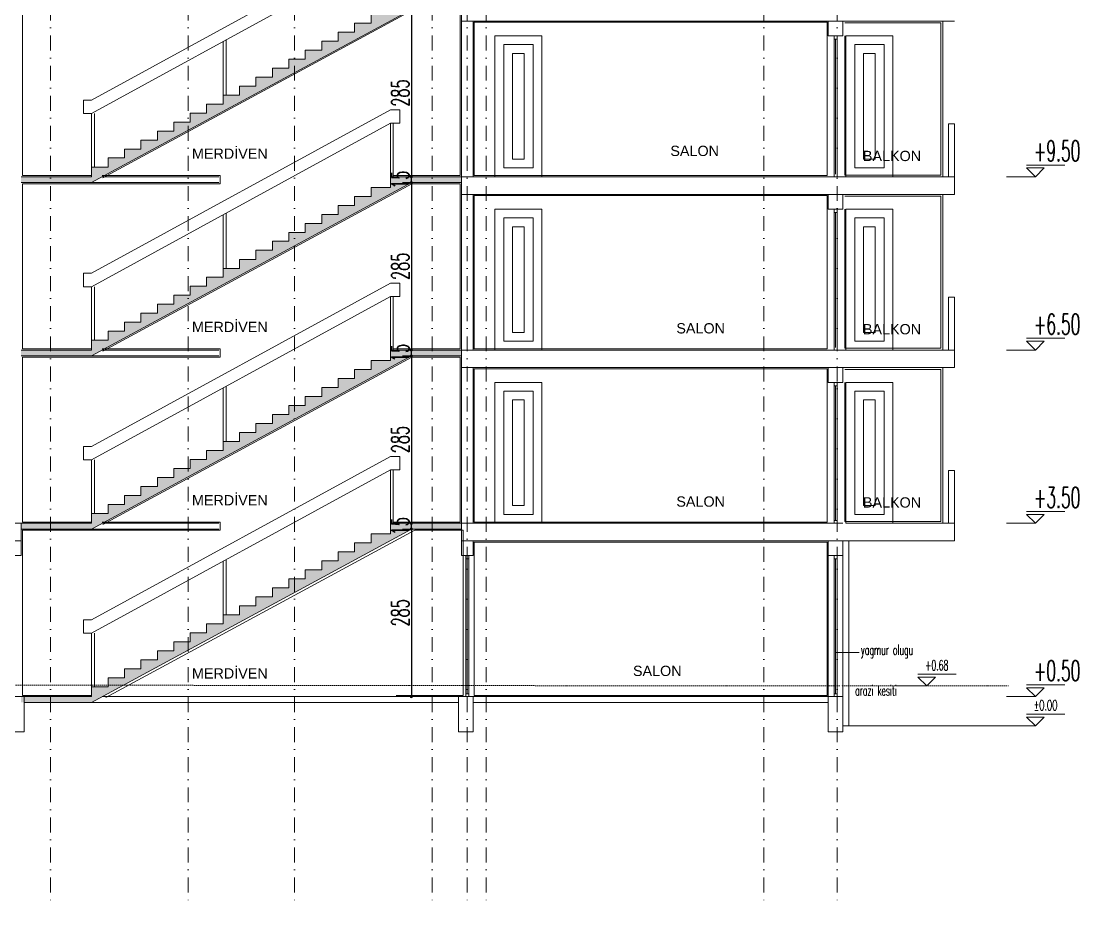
# Model space of a CAD drawing. Header units: millimetres. Extents: x -16104 to 67872, y -88009 to 12107.
# Drawn here: x 105.2 to 555.6, y -7595.7 to -7219.9 of the extents above; entities that cross this region are included whole.
import ezdxf

# ---------------------------------------------------------------- set-up
doc = ezdxf.new("R2010")
doc.units = ezdxf.units.MM
doc.linetypes.add('ACAD_ISO07W100', pattern=[3, 0, -3])
doc.linetypes.add('DASHDOTX2', pattern=[50.8, 25.4, -12.7, 0, -12.7])
doc.layers.get('0').update_dxf_attribs({"color": 241})
doc.layers.add('TARAMA', color=8, linetype='Continuous', lineweight=15)
doc.styles.add('DIM', font='Txttw.shx', dxfattribs={"width": 0.6})
doc.styles.add('OLCU', font='simplex.shx', dxfattribs={"width": 0.6, "height": 1400})
doc.dimstyles.new('50', dxfattribs={"dimscale": 0, "dimtxt": 30, "dimasz": 1, "dimexe": 0, "dimexo": 2, "dimgap": 4, "dimtad": 1, "dimdec": 0, "dimzin": 0, "dimdsep": 46, "dimtxsty": 'DIM', "dimblk1": 'DOT', "dimblk2": 'DOT', "dimsah": 1, "dimcen": 1.5, "dimdle": 3, "dimse1": 1, "dimse2": 1, "dimclrd": 256, "dimclre": 9, "dimclrt": 256, "dimadec": 0, "dimazin": 0, "dimtfac": 0.24, "dimtdec": 0, "dimtix": 1, "dimtmove": 2, "dimatfit": 3, "dimldrblk": 'DOT', "dimfxl": 0, "dimtolj": 1, "dimtzin": 15, "dimarcsym": 0})

# ---------------------------------------------------------------- blocks, each defined once
blk = doc.blocks.new('DOT')
for p, q in [((-2, 0), (0, 0)), ((0, 15), (0, -15)), ((2, 0), (0, 0))]:
    blk.add_line(p, q)
blk.add_circle((0, 0), 2)
blk = doc.blocks.new('*D3377')
at = {"layer": 'Defpoints', "color": 0, "transparency": 16777216}
for p in [(45271.5, -34481.4), (45271.5, -34766.4), (45271.5, -34766.4)]:
    blk.add_point(p, dxfattribs=at)
at = {"layer": 'TARAMA', "lineweight": -2, "transparency": 16777216}
blk.add_line((45271.5, -34482.4), (45271.5, -34765.4), dxfattribs=at)
for p, rotation in [((45271.5, -34481.4), 90), ((45271.5, -34766.4), 270)]:
    blk.add_blockref('DOT', p, dxfattribs=dict(at, rotation=rotation))
at = {"layer": 'TARAMA', "transparency": 16777216, "insert": (45252.5, -34623.9), "char_height": 30, "attachment_point": 5, "rotation": 90, "style": 'DIM'}
blk.add_mtext('\\A1;285', dxfattribs=at)
blk = doc.blocks.new('*D3378')
at = {"layer": 'Defpoints', "color": 0, "transparency": 16777216}
for p in [(45271.5, -34776.4), (45271.5, -35061.4), (45271.5, -35061.4)]:
    blk.add_point(p, dxfattribs=at)
at = {"layer": 'TARAMA', "lineweight": -2, "transparency": 16777216}
blk.add_line((45271.5, -34777.4), (45271.5, -35060.4), dxfattribs=at)
for p, rotation in [((45271.5, -34776.4), 90), ((45271.5, -35061.4), 270)]:
    blk.add_blockref('DOT', p, dxfattribs=dict(at, rotation=rotation))
at = {"layer": 'TARAMA', "transparency": 16777216, "insert": (45252.5, -34918.9), "char_height": 30, "attachment_point": 5, "rotation": 90, "style": 'DIM'}
blk.add_mtext('\\A1;285', dxfattribs=at)
blk = doc.blocks.new('*D3379')
at = {"layer": 'Defpoints', "color": 0, "transparency": 16777216}
for p in [(45271.5, -35071.4), (45271.5, -35356.4), (45271.5, -35356.4)]:
    blk.add_point(p, dxfattribs=at)
at = {"layer": 'TARAMA', "lineweight": -2, "transparency": 16777216}
blk.add_line((45271.5, -35072.4), (45271.5, -35355.4), dxfattribs=at)
for p, rotation in [((45271.5, -35071.4), 90), ((45271.5, -35356.4), 270)]:
    blk.add_blockref('DOT', p, dxfattribs=dict(at, rotation=rotation))
at = {"layer": 'TARAMA', "transparency": 16777216, "insert": (45252.5, -35213.9), "char_height": 30, "attachment_point": 5, "rotation": 90, "style": 'DIM'}
blk.add_mtext('\\A1;285', dxfattribs=at)
blk = doc.blocks.new('*D3380')
at = {"layer": 'Defpoints', "color": 0, "transparency": 16777216}
for p in [(45271.5, -35366.4), (45271.5, -35651.4), (45271.5, -35651.4)]:
    blk.add_point(p, dxfattribs=at)
at = {"layer": 'TARAMA', "lineweight": -2, "transparency": 16777216}
blk.add_line((45271.5, -35367.4), (45271.5, -35650.4), dxfattribs=at)
for p, rotation in [((45271.5, -35366.4), 90), ((45271.5, -35651.4), 270)]:
    blk.add_blockref('DOT', p, dxfattribs=dict(at, rotation=rotation))
at = {"layer": 'TARAMA', "transparency": 16777216, "insert": (45252.5, -35508.9), "char_height": 30, "attachment_point": 5, "rotation": 90, "style": 'DIM'}
blk.add_mtext('\\A1;285', dxfattribs=at)
blk = doc.blocks.new('*D3384')
at = {"layer": 'Defpoints', "color": 0, "transparency": 16777216}
for p in [(45271.5, -34766.4), (45271.5, -34766.4), (45271.5, -34776.4)]:
    blk.add_point(p, dxfattribs=at)
at = {"layer": 'TARAMA', "lineweight": -2, "transparency": 16777216}
for p, q in [((45271.5, -34765.4), (45271.5, -34764.4)), ((45271.5, -34776.4), (45271.5, -34766.4)), ((45271.5, -34777.4), (45271.5, -34778.4))]:
    blk.add_line(p, q, dxfattribs=at)
for p, rotation in [((45271.5, -34766.4), 270), ((45271.5, -34776.4), 90)]:
    blk.add_blockref('DOT', p, dxfattribs=dict(at, rotation=rotation))
at = {"layer": 'TARAMA', "transparency": 16777216, "insert": (45252.5, -34771.4), "char_height": 30, "attachment_point": 5, "rotation": 90, "style": 'DIM'}
blk.add_mtext('\\A1;15', dxfattribs=at)
blk = doc.blocks.new('*D3385')
at = {"layer": 'Defpoints', "color": 0, "transparency": 16777216}
for p in [(45271.5, -35061.4), (45271.5, -35061.4), (45271.5, -35071.4)]:
    blk.add_point(p, dxfattribs=at)
at = {"layer": 'TARAMA', "lineweight": -2, "transparency": 16777216}
for p, q in [((45271.5, -35060.4), (45271.5, -35059.4)), ((45271.5, -35071.4), (45271.5, -35061.4)), ((45271.5, -35072.4), (45271.5, -35073.4))]:
    blk.add_line(p, q, dxfattribs=at)
for p, rotation in [((45271.5, -35061.4), 270), ((45271.5, -35071.4), 90)]:
    blk.add_blockref('DOT', p, dxfattribs=dict(at, rotation=rotation))
at = {"layer": 'TARAMA', "transparency": 16777216, "insert": (45252.5, -35066.4), "char_height": 30, "attachment_point": 5, "rotation": 90, "style": 'DIM'}
blk.add_mtext('\\A1;15', dxfattribs=at)
blk = doc.blocks.new('*D3386')
at = {"layer": 'Defpoints', "color": 0, "transparency": 16777216}
for p in [(45271.5, -35356.4), (45271.5, -35356.4), (45271.5, -35366.4)]:
    blk.add_point(p, dxfattribs=at)
at = {"layer": 'TARAMA', "lineweight": -2, "transparency": 16777216}
for p, q in [((45271.5, -35355.4), (45271.5, -35354.4)), ((45271.5, -35366.4), (45271.5, -35356.4)), ((45271.5, -35367.4), (45271.5, -35368.4))]:
    blk.add_line(p, q, dxfattribs=at)
for p, rotation in [((45271.5, -35356.4), 270), ((45271.5, -35366.4), 90)]:
    blk.add_blockref('DOT', p, dxfattribs=dict(at, rotation=rotation))
at = {"layer": 'TARAMA', "transparency": 16777216, "insert": (45252.5, -35361.4), "char_height": 30, "attachment_point": 5, "rotation": 90, "style": 'DIM'}
blk.add_mtext('\\A1;15', dxfattribs=at)
blk = doc.blocks.new('POK')
at = {"layer": 'TARAMA'}
h = blk.add_hatch(dxfattribs=at)
h.set_pattern_fill('JIS_STN_2.5,_O', color=256)
h.set_pattern_definition([(45, (5794.4799, -52978.186), (-1.76776695, 1.76776695), []), (45, (5796.2449, -52978.186), (-1.76776695, 1.76776695), [1.2, -0.5])])
h.paths.add_polyline_path([(45271.5, -34481.4), (45356.6, -34481.4), (45356.6, -34471.4), (45235.6, -34471.4), (45235.6, -34489.5), (45202.6, -34489.5), (45202.6, -34504.8), (45174.6, -34504.8), (45174.6, -34520.1), (45146.6, -34520.1), (45146.6, -34535.4), (45118.6, -34535.4), (45118.6, -34550.7), (45090.6, -34550.7), (45090.6, -34566), (45062.6, -34566), (45062.6, -34581.3), (45034.6, -34581.3), (45034.6, -34596.6), (45006.6, -34596.6), (45006.6, -34612), (44978.6, -34612), (44978.6, -34627.3), (44950.6, -34627.3), (44950.6, -34642.6), (44922.6, -34642.6), (44922.6, -34657.9), (44894.6, -34657.9), (44894.6, -34673.2), (44866.6, -34673.2), (44866.6, -34688.5), (44838.6, -34688.5), (44838.6, -34703.8), (44810.6, -34703.8), (44810.6, -34719.1), (44782.6, -34719.1), (44782.6, -34734.4), (44754.6, -34734.4), (44754.6, -34749.8), (44726.6, -34749.8), (44726.6, -34766.4), (44606.6, -34766.4), (44606.6, -34776.4), (44726.3, -34776.4)])
h = blk.add_hatch(dxfattribs=at)
h.set_pattern_fill('JIS_STN_2.5,_O', color=256)
h.set_pattern_definition([(45, (5794.4799, -53273.186), (-1.76776695, 1.76776695), []), (45, (5796.2449, -53273.186), (-1.76776695, 1.76776695), [1.2, -0.5])])
h.paths.add_polyline_path([(45271.5, -34776.4), (45356.6, -34776.4), (45356.6, -34766.4), (45235.6, -34766.4), (45235.6, -34784.5), (45202.6, -34784.5), (45202.6, -34799.8), (45174.6, -34799.8), (45174.6, -34815.1), (45146.6, -34815.1), (45146.6, -34830.4), (45118.6, -34830.4), (45118.6, -34845.7), (45090.6, -34845.7), (45090.6, -34861), (45062.6, -34861), (45062.6, -34876.3), (45034.6, -34876.3), (45034.6, -34891.6), (45006.6, -34891.6), (45006.6, -34907), (44978.6, -34907), (44978.6, -34922.3), (44950.6, -34922.3), (44950.6, -34937.6), (44922.6, -34937.6), (44922.6, -34952.9), (44894.6, -34952.9), (44894.6, -34968.2), (44866.6, -34968.2), (44866.6, -34983.5), (44838.6, -34983.5), (44838.6, -34998.8), (44810.6, -34998.8), (44810.6, -35014.1), (44782.6, -35014.1), (44782.6, -35029.4), (44754.6, -35029.4), (44754.6, -35044.8), (44726.6, -35044.8), (44726.6, -35061.4), (44606.6, -35061.4), (44606.6, -35071.4), (44726.3, -35071.4)])
h = blk.add_hatch(dxfattribs=at)
h.set_pattern_fill('JIS_STN_2.5,_O', color=256)
h.set_pattern_definition([(45, (5794.4799, -53568.186), (-1.76776695, 1.76776695), []), (45, (5796.2449, -53568.186), (-1.76776695, 1.76776695), [1.2, -0.5])])
h.paths.add_polyline_path([(45271.5, -35071.4), (45356.6, -35071.4), (45356.6, -35061.4), (45235.6, -35061.4), (45235.6, -35079.5), (45202.6, -35079.5), (45202.6, -35094.8), (45174.6, -35094.8), (45174.6, -35110.1), (45146.6, -35110.1), (45146.6, -35125.4), (45118.6, -35125.4), (45118.6, -35140.7), (45090.6, -35140.7), (45090.6, -35156), (45062.6, -35156), (45062.6, -35171.3), (45034.6, -35171.3), (45034.6, -35186.6), (45006.6, -35186.6), (45006.6, -35202), (44978.6, -35202), (44978.6, -35217.3), (44950.6, -35217.3), (44950.6, -35232.6), (44922.6, -35232.6), (44922.6, -35247.9), (44894.6, -35247.9), (44894.6, -35263.2), (44866.6, -35263.2), (44866.6, -35278.5), (44838.6, -35278.5), (44838.6, -35293.8), (44810.6, -35293.8), (44810.6, -35309.1), (44782.6, -35309.1), (44782.6, -35324.4), (44754.6, -35324.4), (44754.6, -35339.8), (44726.6, -35339.8), (44726.6, -35356.4), (44606.6, -35356.4), (44606.6, -35366.4), (44726.3, -35366.4)])
h = blk.add_hatch(dxfattribs=at)
h.set_pattern_fill('JIS_STN_2.5,_O', color=256)
h.set_pattern_definition([(45, (5794.4799, -53863.186), (-1.76776695, 1.76776695), []), (45, (5796.2449, -53863.186), (-1.76776695, 1.76776695), [1.2, -0.5])])
h.paths.add_polyline_path([(45271.5, -35366.4), (45356.6, -35366.4), (45356.6, -35356.4), (45235.6, -35356.4), (45235.6, -35374.5), (45202.6, -35374.5), (45202.6, -35389.8), (45174.6, -35389.8), (45174.6, -35405.1), (45146.6, -35405.1), (45146.6, -35420.4), (45118.6, -35420.4), (45118.6, -35435.7), (45090.6, -35435.7), (45090.6, -35451), (45062.6, -35451), (45062.6, -35466.3), (45034.6, -35466.3), (45034.6, -35481.6), (45006.6, -35481.6), (45006.6, -35497), (44978.6, -35497), (44978.6, -35512.3), (44950.6, -35512.3), (44950.6, -35527.6), (44922.6, -35527.6), (44922.6, -35542.9), (44894.6, -35542.9), (44894.6, -35558.2), (44866.6, -35558.2), (44866.6, -35573.5), (44838.6, -35573.5), (44838.6, -35588.8), (44810.6, -35588.8), (44810.6, -35604.1), (44782.6, -35604.1), (44782.6, -35619.4), (44754.6, -35619.4), (44754.6, -35634.8), (44726.6, -35634.8), (44726.6, -35651.4), (44606.6, -35651.4), (44606.6, -35661.4), (44726.3, -35661.4)])
at = {"layer": 'TARAMA', "linetype": 'DASHDOTX2'}
for p, q in [((44656.6, -33194.9), (44656.6, -36004.4)), ((44891.1, -33194.9), (44891.1, -36004.4)), ((45072.1, -33194.9), (45072.1, -36004.4)), ((45306.6, -33194.9), (45306.6, -36004.4)), ((45366.6, -33194.9), (45366.6, -36004.4)), ((45398.6, -33194.9), (45398.6, -36004.4)), ((45871.6, -33194.9), (45871.6, -36004.4)), ((45996.6, -33194.9), (45996.6, -36004.4))]:
    blk.add_line(p, q, dxfattribs=at)
at = {"layer": 'TARAMA'}
for p, q in [((44726.6, -34635.8), (45235.6, -34357.4)), ((44726.6, -34635.8), (45235.6, -34357.4)), ((44726.6, -34658.6), (45235.6, -34380.2)), ((44726.6, -34658.6), (45235.6, -34380.2)), ((44726.3, -34776.4), (45271.5, -34481.4)), ((45356.6, -34471.4), (45356.6, -34766.4)), ((45174.6, -34504.8), (45174.6, -34520.1)), ((45174.6, -34504.8), (45202.6, -34504.8)), ((45202.6, -34489.5), (45202.6, -34504.8)), ((45356.6, -34501.4), (46196.6, -34501.4)), ((45376.6, -34501.4), (45376.6, -34766.4)), ((45981.6, -34501.4), (45981.6, -34526.4)), ((46006.6, -34501.4), (46006.6, -34526.4)), ((46176.6, -34501.4), (46176.6, -34766.4)), ((45146.6, -34520.1), (45146.6, -34535.4)), ((45146.6, -34520.1), (45174.6, -34520.1)), ((44950.6, -34627.3), (44950.6, -34536.1)), ((44955.6, -34627.3), (44955.6, -34533.4)), ((45118.6, -34535.4), (45118.6, -34550.7)), ((45118.6, -34535.4), (45146.6, -34535.4)), ((45981.6, -34526.4), (46006.6, -34526.4)), ((45991.6, -34526.4), (45991.6, -34766.4)), ((45991.6, -34532.1), (45996.6, -34532.1)), ((45994.1, -34532.1), (45994.1, -34761.9)), ((45996.6, -34526.4), (45996.6, -34766.4)), ((45090.6, -34550.7), (45090.6, -34566)), ((45090.6, -34550.7), (45118.6, -34550.7)), ((45062.6, -34566), (45062.6, -34581.3)), ((45062.6, -34566), (45090.6, -34566)), ((45034.6, -34581.3), (45034.6, -34596.6)), ((45034.6, -34581.3), (45062.6, -34581.3)), ((44978.6, -34612), (44978.6, -34627.3)), ((44978.6, -34612), (45006.6, -34612)), ((45006.6, -34596.6), (45006.6, -34612)), ((45006.6, -34596.6), (45034.6, -34596.6)), ((44950.6, -34627.3), (44950.6, -34642.6)), ((44950.6, -34627.3), (44978.6, -34627.3)), ((44726.6, -34635.8), (44713, -34635.8)), ((44713, -34635.8), (44713, -34658.6)), ((44922.6, -34642.6), (44922.6, -34657.9)), ((44922.6, -34642.6), (44950.6, -34642.6)), ((44726.6, -34658.6), (44713, -34658.6)), ((44726.6, -34930.8), (45235.6, -34652.4)), ((44726.6, -34930.8), (45235.6, -34652.4)), ((44726.6, -34749.8), (44726.6, -34658.6)), ((44731.6, -34749.8), (44731.6, -34658.6)), ((44894.6, -34657.9), (44894.6, -34673.2)), ((44894.6, -34657.9), (44922.6, -34657.9)), ((45235.6, -34652.4), (45251.6, -34652.4)), ((45235.6, -34652.4), (45251.6, -34652.4)), ((45251.6, -34652.4), (45251.6, -34675.2)), ((45251.6, -34652.4), (45251.6, -34675.2)), ((44726.6, -34953.6), (45235.6, -34675.2)), ((44726.6, -34953.6), (45235.6, -34675.2)), ((44866.6, -34673.2), (44866.6, -34688.5)), ((44866.6, -34673.2), (44894.6, -34673.2)), ((45235.6, -34766.4), (45235.6, -34675.2)), ((45235.6, -34675.2), (45251.6, -34675.2)), ((45235.6, -34766.4), (45235.6, -34675.2)), ((45235.6, -34675.2), (45251.6, -34675.2)), ((45240.6, -34766.4), (45240.6, -34675.2)), ((45240.6, -34766.4), (45240.6, -34675.2)), ((46186.6, -34676.4), (46196.6, -34676.4)), ((46186.6, -34676.4), (46186.6, -34766.4)), ((46186.6, -34676.4), (46186.6, -34766.4)), ((46196.6, -34676.4), (46196.6, -34796.4)), ((44838.6, -34688.5), (44838.6, -34703.8)), ((44838.6, -34688.5), (44866.6, -34688.5)), ((44782.6, -34719.1), (44782.6, -34734.4)), ((44782.6, -34719.1), (44810.6, -34719.1)), ((44810.6, -34703.8), (44810.6, -34719.1)), ((44810.6, -34703.8), (44838.6, -34703.8)), ((44754.6, -34734.4), (44754.6, -34749.8)), ((44754.6, -34734.4), (44782.6, -34734.4)), ((44726.6, -34749.8), (44726.6, -34766.4)), ((44726.6, -34749.8), (44754.6, -34749.8)), ((44606.6, -34766.4), (44726.6, -34766.4)), ((44744.8, -34766.4), (44943.4, -34766.4)), ((45235.6, -34766.4), (45235.6, -34784.5)), ((45356.6, -34766.4), (45235.6, -34766.4)), ((45356.6, -34766.4), (46006.6, -34766.4)), ((45356.6, -34766.4), (45356.6, -35061.4)), ((46006.6, -34766.4), (46196.6, -34766.4)), ((44606.6, -34776.4), (44726.3, -34776.4)), ((44726.3, -35071.4), (45271.5, -34776.4)), ((44726.3, -34776.4), (44943.4, -34776.4)), ((45202.6, -34784.5), (45202.6, -34799.8)), ((45202.6, -34784.5), (45235.6, -34784.5)), ((45356.6, -34776.4), (45271.5, -34776.4)), ((45174.6, -34799.8), (45174.6, -34815.1)), ((45174.6, -34799.8), (45202.6, -34799.8)), ((45356.6, -34796.4), (46196.6, -34796.4)), ((45376.6, -34796.4), (45376.6, -35061.4)), ((45981.6, -34796.4), (45981.6, -34821.4)), ((46006.6, -34796.4), (46006.6, -34821.4)), ((46176.6, -34796.4), (46176.6, -35061.4)), ((44955.6, -34922.3), (44955.6, -34828.4)), ((45146.6, -34815.1), (45146.6, -34830.4)), ((45146.6, -34815.1), (45174.6, -34815.1)), ((45981.6, -34821.4), (46006.6, -34821.4)), ((45991.6, -34821.4), (45991.6, -35061.4)), ((45991.6, -34827.1), (45996.6, -34827.1)), ((45994.1, -34827.1), (45994.1, -35056.9)), ((45996.6, -34821.4), (45996.6, -35061.4)), ((44950.6, -34922.3), (44950.6, -34831.1)), ((45090.6, -34845.7), (45090.6, -34861)), ((45090.6, -34845.7), (45118.6, -34845.7)), ((45118.6, -34830.4), (45118.6, -34845.7)), ((45118.6, -34830.4), (45146.6, -34830.4)), ((45062.6, -34861), (45062.6, -34876.3)), ((45062.6, -34861), (45090.6, -34861)), ((45034.6, -34876.3), (45034.6, -34891.6)), ((45034.6, -34876.3), (45062.6, -34876.3)), ((45006.6, -34891.6), (45006.6, -34907)), ((45006.6, -34891.6), (45034.6, -34891.6)), ((44978.6, -34907), (44978.6, -34922.3)), ((44978.6, -34907), (45006.6, -34907)), ((44726.6, -34930.8), (44713, -34930.8)), ((44713, -34930.8), (44713, -34953.6)), ((44922.6, -34937.6), (44922.6, -34952.9)), ((44922.6, -34937.6), (44950.6, -34937.6)), ((44950.6, -34922.3), (44950.6, -34937.6)), ((44950.6, -34922.3), (44978.6, -34922.3)), ((44726.6, -34953.6), (44713, -34953.6)), ((44726.6, -35225.8), (45235.6, -34947.4)), ((44726.6, -35225.8), (45235.6, -34947.4)), ((44726.6, -35044.8), (44726.6, -34953.6)), ((44731.6, -35044.8), (44731.6, -34953.6)), ((44894.6, -34952.9), (44894.6, -34968.2)), ((44894.6, -34952.9), (44922.6, -34952.9)), ((45235.6, -34947.4), (45251.6, -34947.4)), ((45235.6, -34947.4), (45251.6, -34947.4)), ((45251.6, -34947.4), (45251.6, -34970.2)), ((45251.6, -34947.4), (45251.6, -34970.2)), ((44726.6, -35248.6), (45235.6, -34970.2)), ((44726.6, -35248.6), (45235.6, -34970.2)), ((44866.6, -34968.2), (44866.6, -34983.5)), ((44866.6, -34968.2), (44894.6, -34968.2)), ((45235.6, -35061.4), (45235.6, -34970.2)), ((45235.6, -34970.2), (45251.6, -34970.2)), ((45235.6, -35061.4), (45235.6, -34970.2)), ((45235.6, -34970.2), (45251.6, -34970.2)), ((45240.6, -35061.4), (45240.6, -34970.2)), ((45240.6, -35061.4), (45240.6, -34970.2)), ((46186.6, -34971.4), (46196.6, -34971.4)), ((46186.6, -34971.4), (46186.6, -35061.4)), ((46186.6, -34971.4), (46186.6, -35061.4)), ((46196.6, -34971.4), (46196.6, -35091.4)), ((44838.6, -34983.5), (44838.6, -34998.8)), ((44838.6, -34983.5), (44866.6, -34983.5)), ((44810.6, -34998.8), (44810.6, -35014.1)), ((44810.6, -34998.8), (44838.6, -34998.8)), ((44782.6, -35014.1), (44782.6, -35029.4)), ((44782.6, -35014.1), (44810.6, -35014.1)), ((44726.6, -35044.8), (44726.6, -35061.4)), ((44726.6, -35044.8), (44754.6, -35044.8)), ((44754.6, -35029.4), (44754.6, -35044.8)), ((44754.6, -35029.4), (44782.6, -35029.4)), ((44606.6, -35061.4), (44726.6, -35061.4)), ((44744.8, -35061.4), (44943.4, -35061.4)), ((45235.6, -35061.4), (45235.6, -35079.5)), ((45356.6, -35061.4), (45235.6, -35061.4)), ((45356.6, -35061.4), (46006.6, -35061.4)), ((45356.6, -35061.4), (45356.6, -35356.4)), ((46006.6, -35061.4), (46196.6, -35061.4)), ((44606.6, -35071.4), (44726.3, -35071.4)), ((44726.3, -35366.4), (45271.5, -35071.4)), ((44726.3, -35071.4), (44943.4, -35071.4)), ((45202.6, -35079.5), (45202.6, -35094.8)), ((45202.6, -35079.5), (45235.6, -35079.5)), ((45356.6, -35071.4), (45271.5, -35071.4)), ((45174.6, -35094.8), (45174.6, -35110.1)), ((45174.6, -35094.8), (45202.6, -35094.8)), ((45356.6, -35091.4), (46196.6, -35091.4)), ((45376.6, -35091.4), (45376.6, -35356.4)), ((45981.6, -35091.4), (45981.6, -35116.4)), ((46006.6, -35091.4), (46006.6, -35116.4)), ((46176.6, -35091.4), (46176.6, -35356.4)), ((45146.6, -35110.1), (45146.6, -35125.4)), ((45146.6, -35110.1), (45174.6, -35110.1)), ((45981.6, -35116.4), (46006.6, -35116.4)), ((45991.6, -35116.4), (45991.6, -35356.4)), ((45996.6, -35116.4), (45996.6, -35356.4)), ((44950.6, -35217.3), (44950.6, -35126.1)), ((44955.6, -35217.3), (44955.6, -35123.4)), ((45118.6, -35125.4), (45118.6, -35140.7)), ((45118.6, -35125.4), (45146.6, -35125.4)), ((45991.6, -35122.1), (45996.6, -35122.1)), ((45994.1, -35122.1), (45994.1, -35351.9)), ((45090.6, -35140.7), (45090.6, -35156)), ((45090.6, -35140.7), (45118.6, -35140.7)), ((45034.6, -35171.3), (45034.6, -35186.6)), ((45034.6, -35171.3), (45062.6, -35171.3)), ((45062.6, -35156), (45062.6, -35171.3)), ((45062.6, -35156), (45090.6, -35156)), ((45006.6, -35186.6), (45006.6, -35202)), ((45006.6, -35186.6), (45034.6, -35186.6)), ((44978.6, -35202), (44978.6, -35217.3)), ((44978.6, -35202), (45006.6, -35202)), ((44726.6, -35225.8), (44713, -35225.8)), ((44713, -35225.8), (44713, -35248.6)), ((44950.6, -35217.3), (44950.6, -35232.6)), ((44950.6, -35217.3), (44978.6, -35217.3)), ((44726.6, -35520.8), (45235.6, -35242.4)), ((44922.6, -35232.6), (44922.6, -35247.9)), ((44922.6, -35232.6), (44950.6, -35232.6)), ((45235.6, -35242.4), (45251.6, -35242.4)), ((45251.6, -35242.4), (45251.6, -35265.2)), ((44726.6, -35248.6), (44713, -35248.6)), ((44726.6, -35339.8), (44726.6, -35248.6)), ((44731.6, -35339.8), (44731.6, -35248.6)), ((44894.6, -35247.9), (44894.6, -35263.2)), ((44894.6, -35247.9), (44922.6, -35247.9)), ((44726.6, -35543.6), (45235.6, -35265.2)), ((44838.6, -35278.5), (44838.6, -35293.8)), ((44838.6, -35278.5), (44866.6, -35278.5)), ((44866.6, -35263.2), (44866.6, -35278.5)), ((44866.6, -35263.2), (44894.6, -35263.2)), ((45235.6, -35356.4), (45235.6, -35265.2)), ((45235.6, -35265.2), (45251.6, -35265.2)), ((45240.6, -35356.4), (45240.6, -35265.2)), ((46186.6, -35266.4), (46196.6, -35266.4)), ((46186.6, -35266.4), (46186.6, -35356.4)), ((46186.6, -35266.4), (46186.6, -35356.4)), ((46196.6, -35266.4), (46196.6, -35386.4)), ((44810.6, -35293.8), (44810.6, -35309.1)), ((44810.6, -35293.8), (44838.6, -35293.8)), ((44782.6, -35309.1), (44782.6, -35324.4)), ((44782.6, -35309.1), (44810.6, -35309.1)), ((44754.6, -35324.4), (44754.6, -35339.8)), ((44754.6, -35324.4), (44782.6, -35324.4)), ((44726.6, -35339.8), (44726.6, -35356.4)), ((44726.6, -35339.8), (44754.6, -35339.8)), ((45991.6, -35351.9), (45996.6, -35351.9)), ((43956.6, -35356.4), (44606.6, -35356.4)), ((44606.6, -35356.4), (44726.6, -35356.4)), ((44606.6, -35356.4), (44606.6, -35411.4)), ((44606.6, -35366.4), (44726.3, -35366.4)), ((44726.3, -35661.4), (45271.5, -35366.4)), ((44726.3, -35366.4), (44943.4, -35366.4)), ((44744.8, -35356.4), (44943.4, -35356.4)), ((45235.6, -35356.4), (45235.6, -35374.5)), ((45356.6, -35356.4), (45235.6, -35356.4)), ((45356.6, -35366.4), (45271.5, -35366.4)), ((45356.6, -35356.4), (46006.6, -35356.4)), ((45356.6, -35356.4), (46006.6, -35356.4)), ((45356.6, -35356.4), (45356.6, -35411.4)), ((46011.6, -35356.4), (46196.6, -35356.4)), ((43766.6, -35386.4), (44606.6, -35386.4)), ((45202.6, -35374.5), (45202.6, -35389.8)), ((45202.6, -35374.5), (45235.6, -35374.5)), ((45356.6, -35386.4), (46196.6, -35386.4)), ((45376.6, -35386.4), (45376.6, -35411.4)), ((45981.6, -35386.4), (45981.6, -35411.4)), ((46006.6, -35386.4), (46006.6, -35411.4)), ((45146.6, -35405.1), (45146.6, -35420.4)), ((45146.6, -35405.1), (45174.6, -35405.1)), ((45174.6, -35389.8), (45174.6, -35405.1)), ((45174.6, -35389.8), (45202.6, -35389.8)), ((44606.6, -35411.4), (44586.6, -35411.4)), ((44950.6, -35512.3), (44950.6, -35421.1)), ((44955.6, -35512.3), (44955.6, -35418.4)), ((45118.6, -35420.4), (45118.6, -35435.7)), ((45118.6, -35420.4), (45146.6, -35420.4)), ((45364.1, -35411.4), (45356.6, -35411.4)), ((45356.6, -35411.4), (45376.6, -35411.4)), ((45364.1, -35411.4), (45364.1, -35651.4)), ((45364.1, -35417.1), (45369.1, -35417.1)), ((45366.6, -35417.1), (45366.6, -35646.9)), ((45369.1, -35411.4), (45369.1, -35651.4)), ((45981.6, -35411.4), (46006.6, -35411.4)), ((45981.6, -35411.4), (45981.6, -35651.4)), ((45991.6, -35411.4), (45991.6, -35651.4)), ((45991.6, -35417.1), (45996.6, -35417.1)), ((45994.1, -35417.1), (45994.1, -35646.9)), ((45996.6, -35411.4), (45996.6, -35651.4)), ((46006.6, -35411.4), (46006.6, -35651.4)), ((45090.6, -35435.7), (45090.6, -35451)), ((45090.6, -35435.7), (45118.6, -35435.7)), ((45062.6, -35451), (45062.6, -35466.3)), ((45062.6, -35451), (45090.6, -35451)), ((45034.6, -35466.3), (45034.6, -35481.6)), ((45034.6, -35466.3), (45062.6, -35466.3)), ((45006.6, -35481.6), (45006.6, -35497)), ((45006.6, -35481.6), (45034.6, -35481.6)), ((44950.6, -35512.3), (44950.6, -35527.6)), ((44950.6, -35512.3), (44978.6, -35512.3)), ((44978.6, -35497), (44978.6, -35512.3)), ((44978.6, -35497), (45006.6, -35497)), ((44726.6, -35520.8), (44713, -35520.8)), ((44713, -35520.8), (44713, -35543.6)), ((44922.6, -35527.6), (44922.6, -35542.9)), ((44922.6, -35527.6), (44950.6, -35527.6)), ((44726.6, -35543.6), (44713, -35543.6)), ((44726.6, -35634.8), (44726.6, -35543.6)), ((44731.6, -35634.8), (44731.6, -35543.6)), ((44894.6, -35542.9), (44894.6, -35558.2)), ((44894.6, -35542.9), (44922.6, -35542.9)), ((44866.6, -35558.2), (44866.6, -35573.5)), ((44866.6, -35558.2), (44894.6, -35558.2)), ((44838.6, -35573.5), (44838.6, -35588.8)), ((44838.6, -35573.5), (44866.6, -35573.5)), ((44782.6, -35604.1), (44782.6, -35619.4)), ((44782.6, -35604.1), (44810.6, -35604.1)), ((44810.6, -35588.8), (44810.6, -35604.1)), ((44810.6, -35588.8), (44838.6, -35588.8)), ((44754.6, -35619.4), (44754.6, -35634.8)), ((44754.6, -35619.4), (44782.6, -35619.4)), ((44726.6, -35634.8), (44726.6, -35651.4)), ((44726.6, -35634.8), (44754.6, -35634.8)), ((43956.6, -35651.4), (44606.6, -35651.4)), ((44606.6, -35651.4), (44726.6, -35651.4)), ((44726.3, -35651.4), (44726.6, -35651.4)), ((44744.8, -35651.4), (45306.6, -35651.4)), ((45356.6, -35651.4), (45235.6, -35651.4)), ((45356.6, -35651.4), (46006.6, -35651.4)), ((45364.1, -35646.9), (45369.1, -35646.9)), ((45364.1, -35651.4), (45369.1, -35651.4)), ((45991.6, -35646.9), (45996.6, -35646.9)), ((44611.6, -35661.4), (44726.3, -35661.4)), ((44726.3, -35661.4), (45306.6, -35661.4)), ((45351.6, -35661.4), (45271.5, -35661.4)), ((45376.6, -35661.4), (45981.6, -35661.4)), ((46006.6, -35701.4), (46292, -35701.4))]:
    blk.add_line(p, q, dxfattribs=at)
at = {"layer": 'TARAMA', "ltscale": 0.01}
for p, q in [((46319.5, -34746.4), (46384.5, -34746.4)), ((46334.5, -34766.4), (46319.5, -34751.4)), ((46319.5, -34751.4), (46349.5, -34751.4)), ((46334.5, -34766.4), (46349.5, -34751.4)), ((46334.5, -34766.4), (46285.2, -34766.4)), ((46319.5, -35041.4), (46384.5, -35041.4)), ((46334.5, -35061.4), (46285.2, -35061.4)), ((46334.5, -35061.4), (46319.5, -35046.4)), ((46319.5, -35046.4), (46349.5, -35046.4)), ((46334.5, -35061.4), (46349.5, -35046.4)), ((46319.5, -35336.4), (46384.5, -35336.4)), ((46334.5, -35356.4), (46319.5, -35341.4)), ((46319.5, -35341.4), (46349.5, -35341.4)), ((46334.5, -35356.4), (46349.5, -35341.4)), ((46334.5, -35356.4), (46285.2, -35356.4)), ((46016.6, -35386.4), (46016.6, -35701.4)), ((46034.1, -35576.6), (45994.1, -35576.6)), ((46134.3, -35613.4), (46199.3, -35613.4)), ((46149.3, -35633.4), (46134.3, -35618.4)), ((46134.3, -35618.4), (46164.3, -35618.4)), ((46149.3, -35633.4), (46164.3, -35618.4)), ((46149.3, -35633.4), (46100, -35633.4)), ((46319.5, -35631.4), (46384.5, -35631.4)), ((46334.5, -35651.4), (46319.5, -35636.4)), ((46319.5, -35636.4), (46349.5, -35636.4)), ((46334.5, -35651.4), (46349.5, -35636.4)), ((46334.5, -35651.4), (46285.2, -35651.4)), ((46319.5, -35681.4), (46384.5, -35681.4)), ((46334.5, -35701.4), (46319.5, -35686.4)), ((46319.5, -35686.4), (46349.5, -35686.4)), ((46334.5, -35701.4), (46349.5, -35686.4)), ((46334.5, -35701.4), (46285.2, -35701.4))]:
    blk.add_line(p, q, dxfattribs=at)
at = {"layer": 'TARAMA', "linetype": 'ACAD_ISO07W100'}
for p, q in [((43956.6, -35631.4), (46006.6, -35633.4)), ((46006.6, -35633.4), (46292, -35633.4))]:
    blk.add_line(p, q, dxfattribs=at)
at = {"layer": 'TARAMA'}
for points in [[(44744.8, -34469.4), (44945.4, -34469.4), (44945.4, -34483.4), (44608.6, -34483.4), (44608.6, -34764.4), (44726.6, -34764.4)], [(44745.7, -34768.2), (45272, -34483.4), (45354.6, -34483.4), (45354.6, -34764.4), (45240.6, -34764.4)], [(46009.6, -34526.4), (46009.6, -34763.4), (46173.6, -34763.4), (46173.6, -34504.4), (46009.6, -34504.4)], [(45413.6, -34526.4), (45493.6, -34526.4), (45493.6, -34766.4), (45413.6, -34766.4), (45413.6, -34526.4)], [(46011.6, -34526.4), (46091.6, -34526.4), (46091.6, -34766.4), (46011.6, -34766.4), (46011.6, -34526.4)], [(44744.8, -34764.4), (44945.4, -34764.4), (44945.4, -34778.4), (44608.6, -34778.4), (44608.6, -35059.4), (44726.6, -35059.4)], [(44745.7, -35063.2), (45272, -34778.4), (45354.6, -34778.4), (45354.6, -35059.4), (45240.6, -35059.4)], [(46009.6, -34821.4), (46009.6, -35058.4), (46173.6, -35058.4), (46173.6, -34799.4), (46009.6, -34799.4)], [(45413.6, -34821.4), (45493.6, -34821.4), (45493.6, -35061.4), (45413.6, -35061.4), (45413.6, -34821.4)], [(46011.6, -34821.4), (46091.6, -34821.4), (46091.6, -35061.4), (46011.6, -35061.4), (46011.6, -34821.4)], [(44744.8, -35059.4), (44945.4, -35059.4), (44945.4, -35073.4), (44608.6, -35073.4), (44608.6, -35354.4), (44726.6, -35354.4)], [(44745.7, -35358.2), (45272, -35073.4), (45354.6, -35073.4), (45354.6, -35354.4), (45240.6, -35354.4)], [(46009.6, -35116.4), (46009.6, -35353.4), (46173.6, -35353.4), (46173.6, -35094.4), (46009.6, -35094.4)], [(45413.6, -35116.4), (45493.6, -35116.4), (45493.6, -35356.4), (45413.6, -35356.4), (45413.6, -35116.4)], [(46011.6, -35116.4), (46091.6, -35116.4), (46091.6, -35356.4), (46011.6, -35356.4), (46011.6, -35116.4)], [(44744.8, -35354.4), (44945.4, -35354.4), (44945.4, -35368.4), (44608.6, -35368.4), (44608.6, -35649.4), (44726.6, -35649.4)], [(44750.7, -35653.2), (45277, -35368.4), (45359.6, -35368.4), (45359.6, -35649.4), (45245.6, -35649.4)], [(44586.6, -35651.4), (44586.6, -35711.4), (44611.6, -35711.4), (44611.6, -35651.4), (44586.6, -35651.4)], [(45351.6, -35651.4), (45351.6, -35711.4), (45376.6, -35711.4), (45376.6, -35651.4), (45351.6, -35651.4)], [(45981.6, -35651.4), (45981.6, -35711.4), (46006.6, -35711.4), (46006.6, -35651.4), (45981.6, -35651.4)]]:
    blk.add_lwpolyline(points, dxfattribs=at)
for points in [[(45979.6, -34503.4), (45979.6, -34764.4), (45378.6, -34764.4), (45378.6, -34503.4)], [(45428.6, -34541.4), (45478.6, -34541.4), (45478.6, -34751.4), (45428.6, -34751.4)], [(46026.6, -34541.4), (46076.6, -34541.4), (46076.6, -34751.4), (46026.6, -34751.4)], [(45443.6, -34556.4), (45463.6, -34556.4), (45463.6, -34736.4), (45443.6, -34736.4)], [(46041.6, -34556.4), (46061.6, -34556.4), (46061.6, -34736.4), (46041.6, -34736.4)], [(45979.6, -34798.4), (45979.6, -35059.4), (45378.6, -35059.4), (45378.6, -34798.4)], [(45428.6, -34836.4), (45478.6, -34836.4), (45478.6, -35046.4), (45428.6, -35046.4)], [(46026.6, -34836.4), (46076.6, -34836.4), (46076.6, -35046.4), (46026.6, -35046.4)], [(45443.6, -34851.4), (45463.6, -34851.4), (45463.6, -35031.4), (45443.6, -35031.4)], [(46041.6, -34851.4), (46061.6, -34851.4), (46061.6, -35031.4), (46041.6, -35031.4)], [(45979.6, -35093.4), (45979.6, -35354.4), (45378.6, -35354.4), (45378.6, -35093.4)], [(45428.6, -35131.4), (45478.6, -35131.4), (45478.6, -35341.4), (45428.6, -35341.4)], [(46026.6, -35131.4), (46076.6, -35131.4), (46076.6, -35341.4), (46026.6, -35341.4)], [(45443.6, -35146.4), (45463.6, -35146.4), (45463.6, -35326.4), (45443.6, -35326.4)], [(46041.6, -35146.4), (46061.6, -35146.4), (46061.6, -35326.4), (46041.6, -35326.4)], [(45979.6, -35388.4), (45378.6, -35388.4), (45378.6, -35649.4), (45979.6, -35649.4), (45979.6, -35411.4)]]:
    blk.add_lwpolyline(points, close=True, dxfattribs=at)
at = {"layer": 'TARAMA', "ltscale": 0.01, "style": 'OLCU', "width": 0.55}
for s, height, p in [('+9.50', 35, (46331.7, -34739.9)), ('+6.50', 35, (46331.7, -35034.9)), ('+3.50', 35, (46331.7, -35329.9)), ('yagmur olugu', 17.5, (46037.2, -35580.5)), ('+0.68', 17.5, (46146.5, -35606.9)), ('+0.50', 35, (46331.7, -35624.9)), ('arazi kesiti', 17.5, (46027.3, -35649.9)), ('%%PO.OO', 17.5, (46331.7, -35674.9))]:
    blk.add_text(s, height=height, dxfattribs=at).set_placement(p)
at = {"layer": 'TARAMA', "char_height": 17.5, "width": 1076.841, "attachment_point": 9}
for s, insert in [('{\\fArial|b0|i0|c162|p34;MERDİVEN}', (45026.6, -34735.8)), ('{\\fArial|b0|i0|c162|p34;SALON}', (45795.4, -34731.3)), ('{\\fArial|b0|i0|c162|p34;BALKON}', (46139.7, -34739.9)), ('{\\fArial|b0|i0|c162|p34;MERDİVEN}', (45026.6, -35030.8)), ('{\\fArial|b0|i0|c162|p34;SALON}', (45805.6, -35033.4)), ('{\\fArial|b0|i0|c162|p34;BALKON}', (46139.7, -35034.9)), ('{\\fArial|b0|i0|c162|p34;MERDİVEN}', (45026.6, -35325.8)), ('{\\fArial|b0|i0|c162|p34;SALON}', (45805.6, -35328.4)), ('{\\fArial|b0|i0|c162|p34;BALKON}', (46139.7, -35329.9)), ('{\\fArial|b0|i0|c162|p34;MERDİVEN}', (45026.6, -35620.8)), ('{\\fArial|b0|i0|c162|p34;SALON}', (45731.7, -35616.7))]:
    blk.add_mtext(s, dxfattribs=dict(at, insert=insert))
at = {"layer": 'TARAMA'}
for base, p1, p2, picture, middle in [((45271.5, -34766.4), (45271.5, -34481.4), (45271.5, -34766.4), '*D3377', (45252.5, -34623.9)), ((45271.5, -35061.4), (45271.5, -34776.4), (45271.5, -35061.4), '*D3378', (45252.5, -34918.9)), ((45271.5, -35356.4), (45271.5, -35071.4), (45271.5, -35356.4), '*D3379', (45252.5, -35213.9)), ((45271.5, -35651.4), (45271.5, -35366.4), (45271.5, -35651.4), '*D3380', (45252.5, -35508.9))]:
    dim = blk.add_linear_dim(base=base, p1=p1, p2=p2, angle=90, dimstyle='50', override={"dimscale": 1}, dxfattribs=at)
    dim.commit()
    dim.dimension.update_dxf_attribs({"geometry": picture, "text_midpoint": middle})
for base, p1, p2, picture, middle in [((45271.5, -34766.4), (45271.5, -34776.4), (45271.5, -34766.4), '*D3384', (45252.5, -34771.4)), ((45271.5, -35061.4), (45271.5, -35071.4), (45271.5, -35061.4), '*D3385', (45252.5, -35066.4)), ((45271.5, -35356.4), (45271.5, -35366.4), (45271.5, -35356.4), '*D3386', (45252.5, -35361.4))]:
    dim = blk.add_linear_dim(base=base, p1=p1, p2=p2, angle=90, text='15', dimstyle='50', override={"dimscale": 1}, dxfattribs=at)
    dim.commit()
    dim.dimension.update_dxf_attribs({"geometry": picture, "text_midpoint": middle})

msp = doc.modelspace()

# ---------------------------------------------------------------- block references
at = {"xscale": 0.25, "yscale": 0.25, "zscale": 0.25}
msp.add_blockref('POK', (-11046.48, 1405.43), dxfattribs=at)

doc.saveas('drawing.dxf')
